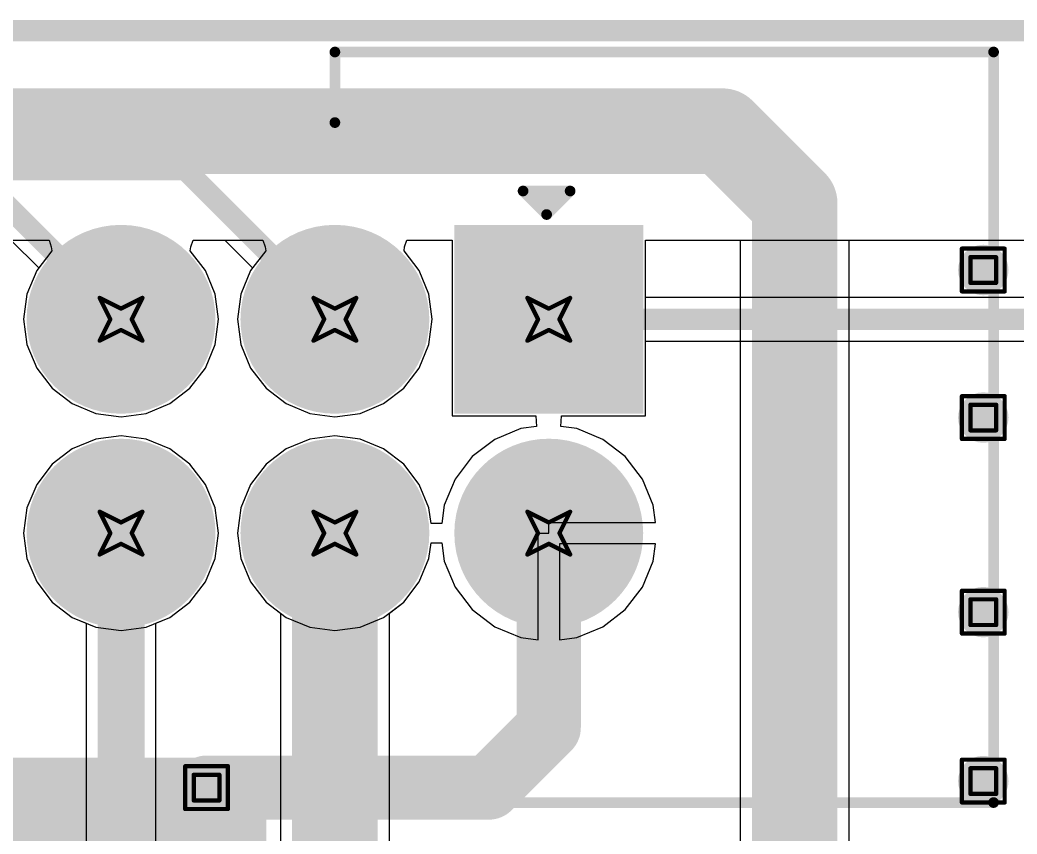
# Model space of a CAD drawing. Header units: inches. Extents: x -0.3 to 9.9, y -0.4 to 5.
# Drawn here: x 3.6886 to 4.1548, y 2.3922 to 2.7729 of the extents above; entities that cross this region are included whole.
import ezdxf

# ---------------------------------------------------------------- set-up
doc = ezdxf.new("R2010")
doc.units = ezdxf.units.IN
doc.header["$MEASUREMENT"] = 0
for name, color, linetype in [('Board Outline', 216, 'Continuous'), ('Bottom Layer', 5, 'Continuous'), ('Bottom Solder', 6, 'Continuous'), ('Drill Drawing', 1, 'Continuous'), ('Multi-Layer', 9, 'Continuous'), ('Pad Holes', 156, 'Continuous'), ('Top Layer', 1, 'Continuous'), ('Top Overlay', 2, 'Continuous'), ('Top Solder', 216, 'Continuous'), ('Via Holes', 16, 'Continuous')]:
    doc.layers.add(name, color=color, linetype=linetype)

# ---------------------------------------------------------------- blocks, each defined once
blk = doc.blocks.new('BH254V_10P_123')
at = {"layer": 'Bottom Layer'}
h = blk.add_hatch(color=5, dxfattribs=at)
edge = h.paths.add_edge_path()
edge.add_arc((-0.2, 0.05), 0.04016, 0, 360)
h = blk.add_hatch(color=5, dxfattribs=at)
edge = h.paths.add_edge_path()
edge.add_arc((-0.1, 0.05), 0.04016, 0, 360)
h = blk.add_hatch(color=5, dxfattribs=at)
edge = h.paths.add_edge_path()
edge.add_arc((0, 0.05), 0.04016, 0, 360)
blk.add_hatch(color=5, dxfattribs=at).paths.add_polyline_path([(-0.24016, -0.00984), (-0.15984, -0.00984), (-0.15984, -0.09016), (-0.24016, -0.09016)])
h = blk.add_hatch(color=5, dxfattribs=at)
edge = h.paths.add_edge_path()
edge.add_arc((-0.1, -0.05), 0.04016, 0, 360)
h = blk.add_hatch(color=5, dxfattribs=at)
edge = h.paths.add_edge_path()
edge.add_arc((0, -0.05), 0.04016, 0, 360)
at = {"layer": 'Bottom Solder'}
h = blk.add_hatch(color=6, dxfattribs=at)
edge = h.paths.add_edge_path()
edge.add_arc((-0.2, 0.05), 0.04416, 0, 360)
h = blk.add_hatch(color=6, dxfattribs=at)
edge = h.paths.add_edge_path()
edge.add_arc((-0.1, 0.05), 0.04416, 0, 360)
h = blk.add_hatch(color=6, dxfattribs=at)
edge = h.paths.add_edge_path()
edge.add_arc((0, 0.05), 0.04416, 0, 360)
blk.add_hatch(color=6, dxfattribs=at).paths.add_polyline_path([(-0.24416, -0.00584), (-0.15584, -0.00584), (-0.15584, -0.09416), (-0.24416, -0.09416)])
h = blk.add_hatch(color=6, dxfattribs=at)
edge = h.paths.add_edge_path()
edge.add_arc((-0.1, -0.05), 0.04416, 0, 360)
h = blk.add_hatch(color=6, dxfattribs=at)
edge = h.paths.add_edge_path()
edge.add_arc((0, -0.05), 0.04416, 0, 360)
at = {"layer": 'Multi-Layer'}
h = blk.add_hatch(color=9, dxfattribs=at)
edge = h.paths.add_edge_path()
edge.add_arc((-0.2, 0.05), 0.04016, 0, 360)
h = blk.add_hatch(color=9, dxfattribs=at)
edge = h.paths.add_edge_path()
edge.add_arc((-0.1, 0.05), 0.04016, 0, 360)
h = blk.add_hatch(color=9, dxfattribs=at)
edge = h.paths.add_edge_path()
edge.add_arc((0, 0.05), 0.04016, 0, 360)
blk.add_hatch(color=9, dxfattribs=at).paths.add_polyline_path([(-0.24016, -0.00984), (-0.15984, -0.00984), (-0.15984, -0.09016), (-0.24016, -0.09016)])
h = blk.add_hatch(color=9, dxfattribs=at)
edge = h.paths.add_edge_path()
edge.add_arc((-0.1, -0.05), 0.04016, 0, 360)
h = blk.add_hatch(color=9, dxfattribs=at)
edge = h.paths.add_edge_path()
edge.add_arc((0, -0.05), 0.04016, 0, 360)
at = {"layer": 'Pad Holes'}
h = blk.add_hatch(color=7, dxfattribs=at)
edge = h.paths.add_edge_path()
edge.add_arc((-0.2, 0.05), 0.02008, 0, 360)
h = blk.add_hatch(color=7, dxfattribs=at)
edge = h.paths.add_edge_path()
edge.add_arc((-0.1, 0.05), 0.02008, 0, 360)
h = blk.add_hatch(color=7, dxfattribs=at)
edge = h.paths.add_edge_path()
edge.add_arc((0, 0.05), 0.02008, 0, 360)
h = blk.add_hatch(color=7, dxfattribs=at)
edge = h.paths.add_edge_path()
edge.add_arc((-0.2, -0.05), 0.02008, 0, 360)
h = blk.add_hatch(color=7, dxfattribs=at)
edge = h.paths.add_edge_path()
edge.add_arc((-0.1, -0.05), 0.02008, 0, 360)
h = blk.add_hatch(color=7, dxfattribs=at)
edge = h.paths.add_edge_path()
edge.add_arc((0, -0.05), 0.02008, 0, 360)
at = {"layer": 'Top Layer'}
h = blk.add_hatch(color=1, dxfattribs=at)
edge = h.paths.add_edge_path()
edge.add_arc((-0.2, 0.05), 0.04016, 0, 360)
h = blk.add_hatch(color=1, dxfattribs=at)
edge = h.paths.add_edge_path()
edge.add_arc((-0.1, 0.05), 0.04016, 0, 360)
h = blk.add_hatch(color=1, dxfattribs=at)
edge = h.paths.add_edge_path()
edge.add_arc((0, 0.05), 0.04016, 0, 360)
blk.add_hatch(color=1, dxfattribs=at).paths.add_polyline_path([(-0.24016, -0.00984), (-0.15984, -0.00984), (-0.15984, -0.09016), (-0.24016, -0.09016)])
h = blk.add_hatch(color=1, dxfattribs=at)
edge = h.paths.add_edge_path()
edge.add_arc((-0.1, -0.05), 0.04016, 0, 360)
h = blk.add_hatch(color=1, dxfattribs=at)
edge = h.paths.add_edge_path()
edge.add_arc((0, -0.05), 0.04016, 0, 360)
at = {"layer": 'Top Overlay'}
blk.add_hatch(color=2, dxfattribs=at).paths.add_polyline_path([(-0.1935, -0.102), (-0.205, -0.102), (-0.205, -0.1095), (-0.1935, -0.1095)])
at = {"layer": 'Top Solder'}
h = blk.add_hatch(color=216, dxfattribs=at)
edge = h.paths.add_edge_path()
edge.add_arc((-0.2, 0.05), 0.04416, 0, 360)
h = blk.add_hatch(color=216, dxfattribs=at)
edge = h.paths.add_edge_path()
edge.add_arc((-0.1, 0.05), 0.04416, 0, 360)
h = blk.add_hatch(color=216, dxfattribs=at)
edge = h.paths.add_edge_path()
edge.add_arc((0, 0.05), 0.04416, 0, 360)
blk.add_hatch(color=216, dxfattribs=at).paths.add_polyline_path([(-0.24416, -0.00584), (-0.15584, -0.00584), (-0.15584, -0.09416), (-0.24416, -0.09416)])
h = blk.add_hatch(color=216, dxfattribs=at)
edge = h.paths.add_edge_path()
edge.add_arc((-0.1, -0.05), 0.04416, 0, 360)
h = blk.add_hatch(color=216, dxfattribs=at)
edge = h.paths.add_edge_path()
edge.add_arc((0, -0.05), 0.04416, 0, 360)
at = {"layer": 'Top Overlay'}
for points in [[(-0.408, 0.176, 0.005, 0.005, 0), (-0.408, -0.175, 0.005, 0.005, 0)], [(0.407, 0.176, 0.005, 0.005, 0), (-0.408, 0.176, 0.005, 0.005, 0)], [(-0.199, -0.099, 0.005, 0.005, 0), (-0.21, -0.11, 0.005, 0.005, 0)], [(-0.188, -0.11, 0.005, 0.005, 0), (-0.199, -0.099, 0.005, 0.005, 0)], [(-0.188, -0.11, 0.005, 0.005, 0), (-0.21, -0.11, 0.005, 0.005, 0)], [(-0.1, -0.142, 0.005, 0.005, 0), (-0.1, -0.175, 0.005, 0.005, 0)], [(0.099, -0.142, 0.005, 0.005, 0), (-0.1, -0.142, 0.005, 0.005, 0)], [(-0.1, -0.175, 0.005, 0.005, 0), (-0.408, -0.175, 0.005, 0.005, 0)]]:
    blk.add_lwpolyline(points, format="xyseb", dxfattribs=at)
for points in [[(-0.40925, 0.176, 0.0025, 0.0025, 1), (-0.40675, 0.176, 0.0025, 0.0025, 1)], [(-0.40925, 0.176, 0.0025, 0.0025, 1), (-0.40675, 0.176, 0.0025, 0.0025, 1)], [(-0.20025, -0.099, 0.0025, 0.0025, 1), (-0.19775, -0.099, 0.0025, 0.0025, 1)], [(-0.20025, -0.099, 0.0025, 0.0025, 1), (-0.19775, -0.099, 0.0025, 0.0025, 1)], [(-0.21125, -0.11, 0.0025, 0.0025, 1), (-0.20875, -0.11, 0.0025, 0.0025, 1)], [(-0.21125, -0.11, 0.0025, 0.0025, 1), (-0.20875, -0.11, 0.0025, 0.0025, 1)], [(-0.18925, -0.11, 0.0025, 0.0025, 1), (-0.18675, -0.11, 0.0025, 0.0025, 1)], [(-0.18925, -0.11, 0.0025, 0.0025, 1), (-0.18675, -0.11, 0.0025, 0.0025, 1)], [(-0.10125, -0.142, 0.0025, 0.0025, 1), (-0.09875, -0.142, 0.0025, 0.0025, 1)], [(-0.10125, -0.142, 0.0025, 0.0025, 1), (-0.09875, -0.142, 0.0025, 0.0025, 1)], [(-0.40925, -0.175, 0.0025, 0.0025, 1), (-0.40675, -0.175, 0.0025, 0.0025, 1)], [(-0.40925, -0.175, 0.0025, 0.0025, 1), (-0.40675, -0.175, 0.0025, 0.0025, 1)], [(-0.10125, -0.175, 0.0025, 0.0025, 1), (-0.09875, -0.175, 0.0025, 0.0025, 1)], [(-0.10125, -0.175, 0.0025, 0.0025, 1), (-0.09875, -0.175, 0.0025, 0.0025, 1)]]:
    blk.add_lwpolyline(points, format="xyseb", close=True, dxfattribs=at)

msp = doc.modelspace()

# ---------------------------------------------------------------- hatches: boundary and pattern name
at = {"layer": 'Bottom Layer'}
h = msp.add_hatch(color=5, dxfattribs=at)
edge = h.paths.add_edge_path()
edge.add_arc((4.139, 2.656), 0.01181, 0, 360)
h = msp.add_hatch(color=5, dxfattribs=at)
edge = h.paths.add_edge_path()
edge.add_arc((4.139, 2.587), 0.01181, 0, 360)
h = msp.add_hatch(color=5, dxfattribs=at)
edge = h.paths.add_edge_path()
edge.add_arc((4.139, 2.496), 0.01181, 0, 360)
h = msp.add_hatch(color=5, dxfattribs=at)
edge = h.paths.add_edge_path()
edge.add_arc((3.77582, 2.41395), 0.01181, 0, 360)
h = msp.add_hatch(color=5, dxfattribs=at)
edge = h.paths.add_edge_path()
edge.add_arc((4.139, 2.417), 0.01181, 0, 360)
at = {"layer": 'Bottom Solder'}
h = msp.add_hatch(color=6, dxfattribs=at)
edge = h.paths.add_edge_path()
edge.add_arc((4.139, 2.656), 0.00591, 0, 360)
h = msp.add_hatch(color=6, dxfattribs=at)
edge = h.paths.add_edge_path()
edge.add_arc((4.139, 2.587), 0.00591, 0, 360)
h = msp.add_hatch(color=6, dxfattribs=at)
edge = h.paths.add_edge_path()
edge.add_arc((4.139, 2.496), 0.00591, 0, 360)
h = msp.add_hatch(color=6, dxfattribs=at)
edge = h.paths.add_edge_path()
edge.add_arc((3.77582, 2.41395), 0.00591, 0, 360)
h = msp.add_hatch(color=6, dxfattribs=at)
edge = h.paths.add_edge_path()
edge.add_arc((4.139, 2.417), 0.00591, 0, 360)
at = {"layer": 'Top Layer'}
h = msp.add_hatch(color=1, dxfattribs=at)
edge = h.paths.add_edge_path()
edge.add_arc((4.139, 2.656), 0.01181, 0, 360)
h = msp.add_hatch(color=1, dxfattribs=at)
edge = h.paths.add_edge_path()
edge.add_arc((4.139, 2.587), 0.01181, 0, 360)
h = msp.add_hatch(color=1, dxfattribs=at)
edge = h.paths.add_edge_path()
edge.add_arc((4.139, 2.496), 0.01181, 0, 360)
msp.add_hatch(color=1, dxfattribs=at).paths.add_polyline_path([(3.47282, 2.05452), (3.80382, 2.05452), (3.80382, 2.42795), (3.47282, 2.42795)])
h = msp.add_hatch(color=1, dxfattribs=at)
edge = h.paths.add_edge_path()
edge.add_arc((3.77582, 2.41395), 0.01181, 0, 360)
h = msp.add_hatch(color=1, dxfattribs=at)
edge = h.paths.add_edge_path()
edge.add_arc((4.139, 2.417), 0.01181, 0, 360)
at = {"layer": 'Top Solder'}
h = msp.add_hatch(color=216, dxfattribs=at)
edge = h.paths.add_edge_path()
edge.add_arc((4.139, 2.656), 0.00591, 0, 360)
h = msp.add_hatch(color=216, dxfattribs=at)
edge = h.paths.add_edge_path()
edge.add_arc((4.139, 2.587), 0.00591, 0, 360)
h = msp.add_hatch(color=216, dxfattribs=at)
edge = h.paths.add_edge_path()
edge.add_arc((4.139, 2.496), 0.00591, 0, 360)
h = msp.add_hatch(color=216, dxfattribs=at)
edge = h.paths.add_edge_path()
edge.add_arc((3.77582, 2.41395), 0.00591, 0, 360)
h = msp.add_hatch(color=216, dxfattribs=at)
edge = h.paths.add_edge_path()
edge.add_arc((4.139, 2.417), 0.00591, 0, 360)
at = {"layer": 'Via Holes'}
h = msp.add_hatch(color=7, dxfattribs=at)
edge = h.paths.add_edge_path()
edge.add_arc((4.139, 2.656), 0.00591, 0, 360)
h = msp.add_hatch(color=7, dxfattribs=at)
edge = h.paths.add_edge_path()
edge.add_arc((4.139, 2.587), 0.00591, 0, 360)
h = msp.add_hatch(color=7, dxfattribs=at)
edge = h.paths.add_edge_path()
edge.add_arc((4.139, 2.496), 0.00591, 0, 360)
h = msp.add_hatch(color=7, dxfattribs=at)
edge = h.paths.add_edge_path()
edge.add_arc((3.77582, 2.41395), 0.00591, 0, 360)
h = msp.add_hatch(color=7, dxfattribs=at)
edge = h.paths.add_edge_path()
edge.add_arc((4.139, 2.417), 0.00591, 0, 360)

# ---------------------------------------------------------------- linework, layer by layer
at = {"layer": 'Board Outline'}
msp.add_lwpolyline([(-0.11718, 2.76795, 0.01, 0.01, 0), (4.62523, 2.76795, 0.01, 0.01, 0)], format="xyseb", dxfattribs=at)
at = {"layer": 'Bottom Layer'}
for p, q in [((3.68435, 2.67), (3.69736, 2.657)), ((3.76841, 2.66682), (3.76949, 2.67)), ((3.76949, 2.67), (3.78435, 2.67)), ((3.78435, 2.67), (3.79736, 2.657)), ((3.86841, 2.66682), (3.86949, 2.67)), ((3.86949, 2.67), (3.89067, 2.67)), ((3.89067, 2.67), (3.89067, 2.58779)), ((3.98098, 2.64314), (3.98098, 2.67)), ((3.98098, 2.67), (4.40193, 2.67)), ((3.76815, 2.665), (3.76841, 2.66682)), ((3.77527, 2.65572), (3.76815, 2.665)), ((3.86815, 2.665), (3.86841, 2.66682)), ((3.87527, 2.65572), (3.86815, 2.665)), ((3.69638, 2.65572), (3.69183, 2.64474)), ((3.69736, 2.657), (3.69638, 2.65572)), ((3.77982, 2.64474), (3.77527, 2.65572)), ((3.79638, 2.65572), (3.79183, 2.64474)), ((3.79736, 2.657), (3.79638, 2.65572)), ((3.87982, 2.64474), (3.87527, 2.65572)), ((3.69183, 2.64474), (3.69028, 2.63295)), ((3.78137, 2.63295), (3.77982, 2.64474)), ((3.79183, 2.64474), (3.79028, 2.63295)), ((3.88137, 2.63295), (3.87982, 2.64474)), ((4.28382, 2.64314), (3.98098, 2.64314)), ((3.69028, 2.63295), (3.69183, 2.62116)), ((3.77982, 2.62116), (3.78137, 2.63295)), ((3.79028, 2.63295), (3.79183, 2.62116)), ((3.87982, 2.62116), (3.88137, 2.63295)), ((3.69183, 2.62116), (3.69638, 2.61017)), ((3.77527, 2.61017), (3.77982, 2.62116)), ((3.79183, 2.62116), (3.79638, 2.61017)), ((3.87527, 2.61017), (3.87982, 2.62116)), ((3.98098, 2.58779), (3.98098, 2.62275)), ((3.98098, 2.62275), (4.2796, 2.62275)), ((3.69638, 2.61017), (3.70362, 2.60074)), ((3.76803, 2.60074), (3.77527, 2.61017)), ((3.79638, 2.61017), (3.80362, 2.60074)), ((3.86803, 2.60074), (3.87527, 2.61017)), ((3.70362, 2.60074), (3.71305, 2.5935)), ((3.7586, 2.5935), (3.76803, 2.60074)), ((3.80362, 2.60074), (3.81305, 2.5935)), ((3.8586, 2.5935), (3.86803, 2.60074)), ((3.71305, 2.5935), (3.72403, 2.58895)), ((3.74761, 2.58895), (3.7586, 2.5935)), ((3.81305, 2.5935), (3.82403, 2.58895)), ((3.84761, 2.58895), (3.8586, 2.5935)), ((3.72403, 2.58895), (3.73582, 2.5874)), ((3.73582, 2.5874), (3.74761, 2.58895)), ((3.82403, 2.58895), (3.83582, 2.5874)), ((3.83582, 2.5874), (3.84761, 2.58895)), ((3.89067, 2.58779), (3.92981, 2.58779)), ((3.92981, 2.58779), (3.93014, 2.58279)), ((3.9415, 2.58279), (3.94183, 2.58779)), ((3.94183, 2.58779), (3.98098, 2.58779)), ((3.73582, 2.5785), (3.72403, 2.57694)), ((3.74761, 2.57694), (3.73582, 2.5785)), ((3.83582, 2.5785), (3.82403, 2.57694)), ((3.84761, 2.57694), (3.83582, 2.5785)), ((3.92273, 2.58182), (3.91053, 2.57676)), ((3.93014, 2.58279), (3.92273, 2.58182)), ((3.94892, 2.58182), (3.9415, 2.58279)), ((3.96112, 2.57676), (3.94892, 2.58182)), ((3.72403, 2.57694), (3.71305, 2.57239)), ((3.7586, 2.57239), (3.74761, 2.57694)), ((3.82403, 2.57694), (3.81305, 2.57239)), ((3.8586, 2.57239), (3.84761, 2.57694)), ((3.91053, 2.57676), (3.90005, 2.56872)), ((3.9716, 2.56872), (3.96112, 2.57676)), ((3.71305, 2.57239), (3.70362, 2.56516)), ((3.76803, 2.56516), (3.7586, 2.57239)), ((3.81305, 2.57239), (3.80362, 2.56516)), ((3.86803, 2.56516), (3.8586, 2.57239)), ((3.70362, 2.56516), (3.69638, 2.55572)), ((3.77527, 2.55572), (3.76803, 2.56516)), ((3.80362, 2.56516), (3.79638, 2.55572)), ((3.87527, 2.55572), (3.86803, 2.56516)), ((3.90005, 2.56872), (3.89201, 2.55824)), ((3.97964, 2.55824), (3.9716, 2.56872)), ((3.69638, 2.55572), (3.69183, 2.54474)), ((3.77982, 2.54474), (3.77527, 2.55572)), ((3.79638, 2.55572), (3.79183, 2.54474)), ((3.87982, 2.54474), (3.87527, 2.55572)), ((3.89201, 2.55824), (3.88696, 2.54604)), ((3.98469, 2.54604), (3.97964, 2.55824)), ((3.88696, 2.54604), (3.88582, 2.53743)), ((3.98575, 2.53795), (3.98469, 2.54604)), ((3.69183, 2.54474), (3.69028, 2.53295)), ((3.78137, 2.53295), (3.77982, 2.54474)), ((3.79183, 2.54474), (3.79028, 2.53295)), ((3.88078, 2.53743), (3.87982, 2.54474)), ((3.88582, 2.53743), (3.88078, 2.53743)), ((3.93582, 2.53295), (3.93582, 2.53795)), ((3.93582, 2.53795), (3.98575, 2.53795)), ((3.69028, 2.53295), (3.69183, 2.52116)), ((3.77982, 2.52116), (3.78137, 2.53295)), ((3.79028, 2.53295), (3.79183, 2.52116)), ((3.93082, 2.48302), (3.93082, 2.53295)), ((3.93082, 2.53295), (3.93582, 2.53295)), ((3.87982, 2.52116), (3.88078, 2.52846)), ((3.88078, 2.52846), (3.88582, 2.52846)), ((3.88582, 2.52846), (3.88696, 2.51985)), ((3.98575, 2.52795), (3.94082, 2.52795)), ((3.94082, 2.52795), (3.94082, 2.48302)), ((3.98469, 2.51985), (3.98575, 2.52795)), ((3.69183, 2.52116), (3.69638, 2.51017)), ((3.77527, 2.51017), (3.77982, 2.52116)), ((3.79183, 2.52116), (3.79638, 2.51017)), ((3.87527, 2.51017), (3.87982, 2.52116)), ((3.88696, 2.51985), (3.89201, 2.50765)), ((3.97964, 2.50765), (3.98469, 2.51985)), ((3.69638, 2.51017), (3.70362, 2.50074)), ((3.76803, 2.50074), (3.77527, 2.51017)), ((3.79638, 2.51017), (3.80362, 2.50074)), ((3.86803, 2.50074), (3.87527, 2.51017)), ((3.89201, 2.50765), (3.90005, 2.49718)), ((3.9716, 2.49718), (3.97964, 2.50765)), ((3.70362, 2.50074), (3.71305, 2.4935)), ((3.7586, 2.4935), (3.76803, 2.50074)), ((3.80362, 2.50074), (3.81305, 2.4935)), ((3.8586, 2.4935), (3.86803, 2.50074)), ((3.90005, 2.49718), (3.91053, 2.48914)), ((3.96112, 2.48914), (3.9716, 2.49718)), ((3.71305, 2.4935), (3.71951, 2.49083)), ((3.71951, 2.49083), (3.71951, 2.33216)), ((3.75214, 2.49083), (3.7586, 2.4935)), ((3.75214, 2.33892), (3.75214, 2.49083)), ((3.81305, 2.4935), (3.82403, 2.48895)), ((3.84761, 2.48895), (3.8586, 2.4935)), ((3.82403, 2.48895), (3.83582, 2.4874)), ((3.83582, 2.4874), (3.84761, 2.48895)), ((3.91053, 2.48914), (3.92273, 2.48408)), ((3.94892, 2.48408), (3.96112, 2.48914)), ((3.92273, 2.48408), (3.93082, 2.48302)), ((3.94082, 2.48302), (3.94892, 2.48408))]:
    msp.add_line(p, q, dxfattribs=at)
for points in [[(3.47161, 2.70295, 0.01, 0.01, 0), (3.76582, 2.70295, 0.01, 0.01, 0)], [(3.76582, 2.70295, 0.01, 0.01, 0), (3.83582, 2.63295, 0.01, 0.01, 0)], [(3.68082, 2.68795, 0.01, 0.01, 0), (3.73582, 2.63295, 0.01, 0.01, 0)], [(3.93582, 2.63295, 0.01, 0.01, 0), (4.28382, 2.63295, 0.01, 0.01, 0)], [(3.93582, 2.44195, 0.03, 0.03, 0), (3.93582, 2.53295, 0.03, 0.03, 0)], [(3.73582, 2.33216, 0.022, 0.022, 0), (3.73582, 2.53295, 0.022, 0.022, 0)], [(3.90782, 2.41395, 0.03, 0.03, 0), (3.93582, 2.44195, 0.03, 0.03, 0)], [(3.77582, 2.41395, 0.03, 0.03, 0), (3.90782, 2.41395, 0.03, 0.03, 0)]]:
    msp.add_lwpolyline(points, format="xyseb", dxfattribs=at)
for points in [[(3.76332, 2.70295, 0.005, 0.005, 1), (3.76832, 2.70295, 0.005, 0.005, 1)], [(3.76332, 2.70295, 0.005, 0.005, 1), (3.76832, 2.70295, 0.005, 0.005, 1)], [(3.73332, 2.63295, 0.005, 0.005, 1), (3.73832, 2.63295, 0.005, 0.005, 1)], [(3.83332, 2.63295, 0.005, 0.005, 1), (3.83832, 2.63295, 0.005, 0.005, 1)], [(3.93332, 2.63295, 0.005, 0.005, 1), (3.93832, 2.63295, 0.005, 0.005, 1)], [(3.92832, 2.53295, 0.015, 0.015, 1), (3.94332, 2.53295, 0.015, 0.015, 1)], [(3.73032, 2.53295, 0.011, 0.011, 1), (3.74132, 2.53295, 0.011, 0.011, 1)], [(3.92832, 2.44195, 0.015, 0.015, 1), (3.94332, 2.44195, 0.015, 0.015, 1)], [(3.92832, 2.44195, 0.015, 0.015, 1), (3.94332, 2.44195, 0.015, 0.015, 1)], [(3.76832, 2.41395, 0.015, 0.015, 1), (3.78332, 2.41395, 0.015, 0.015, 1)], [(3.90032, 2.41395, 0.015, 0.015, 1), (3.91532, 2.41395, 0.015, 0.015, 1)], [(3.90032, 2.41395, 0.015, 0.015, 1), (3.91532, 2.41395, 0.015, 0.015, 1)]]:
    msp.add_lwpolyline(points, format="xyseb", close=True, dxfattribs=at)
at = {"layer": 'Drill Drawing'}
for points in [[(4.129, 2.666, 0.002, 0.002, 0), (4.149, 2.666, 0.002, 0.002, 0)], [(4.129, 2.646, 0.002, 0.002, 0), (4.129, 2.666, 0.002, 0.002, 0)], [(4.149, 2.646, 0.002, 0.002, 0), (4.149, 2.666, 0.002, 0.002, 0)], [(4.133, 2.662, 0.002, 0.002, 0), (4.145, 2.662, 0.002, 0.002, 0)], [(4.133, 2.65, 0.002, 0.002, 0), (4.133, 2.662, 0.002, 0.002, 0)], [(4.145, 2.65, 0.002, 0.002, 0), (4.145, 2.662, 0.002, 0.002, 0)], [(4.133, 2.65, 0.002, 0.002, 0), (4.145, 2.65, 0.002, 0.002, 0)], [(3.72582, 2.64295, 0.002, 0.002, 0), (3.73582, 2.63795, 0.002, 0.002, 0)], [(3.72582, 2.64295, 0.002, 0.002, 0), (3.73082, 2.63295, 0.002, 0.002, 0)], [(3.73582, 2.63795, 0.002, 0.002, 0), (3.74582, 2.64295, 0.002, 0.002, 0)], [(3.74082, 2.63295, 0.002, 0.002, 0), (3.74582, 2.64295, 0.002, 0.002, 0)], [(3.82582, 2.64295, 0.002, 0.002, 0), (3.83582, 2.63795, 0.002, 0.002, 0)], [(3.82582, 2.64295, 0.002, 0.002, 0), (3.83082, 2.63295, 0.002, 0.002, 0)], [(3.83582, 2.63795, 0.002, 0.002, 0), (3.84582, 2.64295, 0.002, 0.002, 0)], [(3.84082, 2.63295, 0.002, 0.002, 0), (3.84582, 2.64295, 0.002, 0.002, 0)], [(3.92582, 2.64295, 0.002, 0.002, 0), (3.93582, 2.63795, 0.002, 0.002, 0)], [(3.92582, 2.64295, 0.002, 0.002, 0), (3.93082, 2.63295, 0.002, 0.002, 0)], [(3.93582, 2.63795, 0.002, 0.002, 0), (3.94582, 2.64295, 0.002, 0.002, 0)], [(3.94082, 2.63295, 0.002, 0.002, 0), (3.94582, 2.64295, 0.002, 0.002, 0)], [(4.129, 2.646, 0.002, 0.002, 0), (4.149, 2.646, 0.002, 0.002, 0)], [(3.72582, 2.62295, 0.002, 0.002, 0), (3.73082, 2.63295, 0.002, 0.002, 0)], [(3.74082, 2.63295, 0.002, 0.002, 0), (3.74582, 2.62295, 0.002, 0.002, 0)], [(3.82582, 2.62295, 0.002, 0.002, 0), (3.83082, 2.63295, 0.002, 0.002, 0)], [(3.84082, 2.63295, 0.002, 0.002, 0), (3.84582, 2.62295, 0.002, 0.002, 0)], [(3.92582, 2.62295, 0.002, 0.002, 0), (3.93082, 2.63295, 0.002, 0.002, 0)], [(3.94082, 2.63295, 0.002, 0.002, 0), (3.94582, 2.62295, 0.002, 0.002, 0)], [(3.72582, 2.62295, 0.002, 0.002, 0), (3.73582, 2.62795, 0.002, 0.002, 0)], [(3.73582, 2.62795, 0.002, 0.002, 0), (3.74582, 2.62295, 0.002, 0.002, 0)], [(3.82582, 2.62295, 0.002, 0.002, 0), (3.83582, 2.62795, 0.002, 0.002, 0)], [(3.83582, 2.62795, 0.002, 0.002, 0), (3.84582, 2.62295, 0.002, 0.002, 0)], [(3.92582, 2.62295, 0.002, 0.002, 0), (3.93582, 2.62795, 0.002, 0.002, 0)], [(3.93582, 2.62795, 0.002, 0.002, 0), (3.94582, 2.62295, 0.002, 0.002, 0)], [(4.129, 2.597, 0.002, 0.002, 0), (4.149, 2.597, 0.002, 0.002, 0)], [(4.129, 2.577, 0.002, 0.002, 0), (4.129, 2.597, 0.002, 0.002, 0)], [(4.149, 2.577, 0.002, 0.002, 0), (4.149, 2.597, 0.002, 0.002, 0)], [(4.133, 2.593, 0.002, 0.002, 0), (4.145, 2.593, 0.002, 0.002, 0)], [(4.133, 2.581, 0.002, 0.002, 0), (4.133, 2.593, 0.002, 0.002, 0)], [(4.145, 2.581, 0.002, 0.002, 0), (4.145, 2.593, 0.002, 0.002, 0)], [(4.133, 2.581, 0.002, 0.002, 0), (4.145, 2.581, 0.002, 0.002, 0)], [(4.129, 2.577, 0.002, 0.002, 0), (4.149, 2.577, 0.002, 0.002, 0)], [(3.72582, 2.54295, 0.002, 0.002, 0), (3.73582, 2.53795, 0.002, 0.002, 0)], [(3.72582, 2.54295, 0.002, 0.002, 0), (3.73082, 2.53295, 0.002, 0.002, 0)], [(3.73582, 2.53795, 0.002, 0.002, 0), (3.74582, 2.54295, 0.002, 0.002, 0)], [(3.74082, 2.53295, 0.002, 0.002, 0), (3.74582, 2.54295, 0.002, 0.002, 0)], [(3.82582, 2.54295, 0.002, 0.002, 0), (3.83582, 2.53795, 0.002, 0.002, 0)], [(3.82582, 2.54295, 0.002, 0.002, 0), (3.83082, 2.53295, 0.002, 0.002, 0)], [(3.83582, 2.53795, 0.002, 0.002, 0), (3.84582, 2.54295, 0.002, 0.002, 0)], [(3.84082, 2.53295, 0.002, 0.002, 0), (3.84582, 2.54295, 0.002, 0.002, 0)], [(3.92582, 2.54295, 0.002, 0.002, 0), (3.93582, 2.53795, 0.002, 0.002, 0)], [(3.92582, 2.54295, 0.002, 0.002, 0), (3.93082, 2.53295, 0.002, 0.002, 0)], [(3.93582, 2.53795, 0.002, 0.002, 0), (3.94582, 2.54295, 0.002, 0.002, 0)], [(3.94082, 2.53295, 0.002, 0.002, 0), (3.94582, 2.54295, 0.002, 0.002, 0)], [(3.72582, 2.52295, 0.002, 0.002, 0), (3.73082, 2.53295, 0.002, 0.002, 0)], [(3.74082, 2.53295, 0.002, 0.002, 0), (3.74582, 2.52295, 0.002, 0.002, 0)], [(3.82582, 2.52295, 0.002, 0.002, 0), (3.83082, 2.53295, 0.002, 0.002, 0)], [(3.84082, 2.53295, 0.002, 0.002, 0), (3.84582, 2.52295, 0.002, 0.002, 0)], [(3.92582, 2.52295, 0.002, 0.002, 0), (3.93082, 2.53295, 0.002, 0.002, 0)], [(3.94082, 2.53295, 0.002, 0.002, 0), (3.94582, 2.52295, 0.002, 0.002, 0)], [(3.72582, 2.52295, 0.002, 0.002, 0), (3.73582, 2.52795, 0.002, 0.002, 0)], [(3.73582, 2.52795, 0.002, 0.002, 0), (3.74582, 2.52295, 0.002, 0.002, 0)], [(3.82582, 2.52295, 0.002, 0.002, 0), (3.83582, 2.52795, 0.002, 0.002, 0)], [(3.83582, 2.52795, 0.002, 0.002, 0), (3.84582, 2.52295, 0.002, 0.002, 0)], [(3.92582, 2.52295, 0.002, 0.002, 0), (3.93582, 2.52795, 0.002, 0.002, 0)], [(3.93582, 2.52795, 0.002, 0.002, 0), (3.94582, 2.52295, 0.002, 0.002, 0)], [(4.129, 2.506, 0.002, 0.002, 0), (4.149, 2.506, 0.002, 0.002, 0)], [(4.129, 2.486, 0.002, 0.002, 0), (4.129, 2.506, 0.002, 0.002, 0)], [(4.149, 2.486, 0.002, 0.002, 0), (4.149, 2.506, 0.002, 0.002, 0)], [(4.133, 2.502, 0.002, 0.002, 0), (4.145, 2.502, 0.002, 0.002, 0)], [(4.133, 2.49, 0.002, 0.002, 0), (4.133, 2.502, 0.002, 0.002, 0)], [(4.145, 2.49, 0.002, 0.002, 0), (4.145, 2.502, 0.002, 0.002, 0)], [(4.133, 2.49, 0.002, 0.002, 0), (4.145, 2.49, 0.002, 0.002, 0)], [(4.129, 2.486, 0.002, 0.002, 0), (4.149, 2.486, 0.002, 0.002, 0)], [(3.76582, 2.42395, 0.002, 0.002, 0), (3.78582, 2.42395, 0.002, 0.002, 0)], [(3.76582, 2.40395, 0.002, 0.002, 0), (3.76582, 2.42395, 0.002, 0.002, 0)], [(3.78582, 2.40395, 0.002, 0.002, 0), (3.78582, 2.42395, 0.002, 0.002, 0)], [(4.129, 2.427, 0.002, 0.002, 0), (4.149, 2.427, 0.002, 0.002, 0)], [(4.129, 2.407, 0.002, 0.002, 0), (4.129, 2.427, 0.002, 0.002, 0)], [(4.149, 2.407, 0.002, 0.002, 0), (4.149, 2.427, 0.002, 0.002, 0)], [(3.76982, 2.41995, 0.002, 0.002, 0), (3.78182, 2.41995, 0.002, 0.002, 0)], [(3.76982, 2.40795, 0.002, 0.002, 0), (3.76982, 2.41995, 0.002, 0.002, 0)], [(3.78182, 2.40795, 0.002, 0.002, 0), (3.78182, 2.41995, 0.002, 0.002, 0)], [(4.133, 2.423, 0.002, 0.002, 0), (4.145, 2.423, 0.002, 0.002, 0)], [(4.133, 2.411, 0.002, 0.002, 0), (4.133, 2.423, 0.002, 0.002, 0)], [(4.145, 2.411, 0.002, 0.002, 0), (4.145, 2.423, 0.002, 0.002, 0)], [(4.133, 2.411, 0.002, 0.002, 0), (4.145, 2.411, 0.002, 0.002, 0)], [(3.76982, 2.40795, 0.002, 0.002, 0), (3.78182, 2.40795, 0.002, 0.002, 0)], [(4.129, 2.407, 0.002, 0.002, 0), (4.149, 2.407, 0.002, 0.002, 0)], [(3.76582, 2.40395, 0.002, 0.002, 0), (3.78582, 2.40395, 0.002, 0.002, 0)]]:
    msp.add_lwpolyline(points, format="xyseb", dxfattribs=at)
for points in [[(4.1285, 2.666, 0.001, 0.001, 1), (4.1295, 2.666, 0.001, 0.001, 1)], [(4.1285, 2.666, 0.001, 0.001, 1), (4.1295, 2.666, 0.001, 0.001, 1)], [(4.1485, 2.666, 0.001, 0.001, 1), (4.1495, 2.666, 0.001, 0.001, 1)], [(4.1485, 2.666, 0.001, 0.001, 1), (4.1495, 2.666, 0.001, 0.001, 1)], [(4.1325, 2.662, 0.001, 0.001, 1), (4.1335, 2.662, 0.001, 0.001, 1)], [(4.1325, 2.662, 0.001, 0.001, 1), (4.1335, 2.662, 0.001, 0.001, 1)], [(4.1445, 2.662, 0.001, 0.001, 1), (4.1455, 2.662, 0.001, 0.001, 1)], [(4.1445, 2.662, 0.001, 0.001, 1), (4.1455, 2.662, 0.001, 0.001, 1)], [(4.1325, 2.65, 0.001, 0.001, 1), (4.1335, 2.65, 0.001, 0.001, 1)], [(4.1325, 2.65, 0.001, 0.001, 1), (4.1335, 2.65, 0.001, 0.001, 1)], [(4.1445, 2.65, 0.001, 0.001, 1), (4.1455, 2.65, 0.001, 0.001, 1)], [(4.1445, 2.65, 0.001, 0.001, 1), (4.1455, 2.65, 0.001, 0.001, 1)], [(3.72532, 2.64295, 0.001, 0.001, 1), (3.72632, 2.64295, 0.001, 0.001, 1)], [(3.72532, 2.64295, 0.001, 0.001, 1), (3.72632, 2.64295, 0.001, 0.001, 1)], [(3.74532, 2.64295, 0.001, 0.001, 1), (3.74632, 2.64295, 0.001, 0.001, 1)], [(3.74532, 2.64295, 0.001, 0.001, 1), (3.74632, 2.64295, 0.001, 0.001, 1)], [(3.82532, 2.64295, 0.001, 0.001, 1), (3.82632, 2.64295, 0.001, 0.001, 1)], [(3.82532, 2.64295, 0.001, 0.001, 1), (3.82632, 2.64295, 0.001, 0.001, 1)], [(3.84532, 2.64295, 0.001, 0.001, 1), (3.84632, 2.64295, 0.001, 0.001, 1)], [(3.84532, 2.64295, 0.001, 0.001, 1), (3.84632, 2.64295, 0.001, 0.001, 1)], [(3.92532, 2.64295, 0.001, 0.001, 1), (3.92632, 2.64295, 0.001, 0.001, 1)], [(3.92532, 2.64295, 0.001, 0.001, 1), (3.92632, 2.64295, 0.001, 0.001, 1)], [(3.94532, 2.64295, 0.001, 0.001, 1), (3.94632, 2.64295, 0.001, 0.001, 1)], [(3.94532, 2.64295, 0.001, 0.001, 1), (3.94632, 2.64295, 0.001, 0.001, 1)], [(4.1285, 2.646, 0.001, 0.001, 1), (4.1295, 2.646, 0.001, 0.001, 1)], [(4.1285, 2.646, 0.001, 0.001, 1), (4.1295, 2.646, 0.001, 0.001, 1)], [(4.1485, 2.646, 0.001, 0.001, 1), (4.1495, 2.646, 0.001, 0.001, 1)], [(4.1485, 2.646, 0.001, 0.001, 1), (4.1495, 2.646, 0.001, 0.001, 1)], [(3.73532, 2.63795, 0.001, 0.001, 1), (3.73632, 2.63795, 0.001, 0.001, 1)], [(3.73532, 2.63795, 0.001, 0.001, 1), (3.73632, 2.63795, 0.001, 0.001, 1)], [(3.83532, 2.63795, 0.001, 0.001, 1), (3.83632, 2.63795, 0.001, 0.001, 1)], [(3.83532, 2.63795, 0.001, 0.001, 1), (3.83632, 2.63795, 0.001, 0.001, 1)], [(3.93532, 2.63795, 0.001, 0.001, 1), (3.93632, 2.63795, 0.001, 0.001, 1)], [(3.93532, 2.63795, 0.001, 0.001, 1), (3.93632, 2.63795, 0.001, 0.001, 1)], [(3.73032, 2.63295, 0.001, 0.001, 1), (3.73132, 2.63295, 0.001, 0.001, 1)], [(3.73032, 2.63295, 0.001, 0.001, 1), (3.73132, 2.63295, 0.001, 0.001, 1)], [(3.74032, 2.63295, 0.001, 0.001, 1), (3.74132, 2.63295, 0.001, 0.001, 1)], [(3.74032, 2.63295, 0.001, 0.001, 1), (3.74132, 2.63295, 0.001, 0.001, 1)], [(3.83032, 2.63295, 0.001, 0.001, 1), (3.83132, 2.63295, 0.001, 0.001, 1)], [(3.83032, 2.63295, 0.001, 0.001, 1), (3.83132, 2.63295, 0.001, 0.001, 1)], [(3.84032, 2.63295, 0.001, 0.001, 1), (3.84132, 2.63295, 0.001, 0.001, 1)], [(3.84032, 2.63295, 0.001, 0.001, 1), (3.84132, 2.63295, 0.001, 0.001, 1)], [(3.93032, 2.63295, 0.001, 0.001, 1), (3.93132, 2.63295, 0.001, 0.001, 1)], [(3.93032, 2.63295, 0.001, 0.001, 1), (3.93132, 2.63295, 0.001, 0.001, 1)], [(3.94032, 2.63295, 0.001, 0.001, 1), (3.94132, 2.63295, 0.001, 0.001, 1)], [(3.94032, 2.63295, 0.001, 0.001, 1), (3.94132, 2.63295, 0.001, 0.001, 1)], [(3.73532, 2.62795, 0.001, 0.001, 1), (3.73632, 2.62795, 0.001, 0.001, 1)], [(3.73532, 2.62795, 0.001, 0.001, 1), (3.73632, 2.62795, 0.001, 0.001, 1)], [(3.83532, 2.62795, 0.001, 0.001, 1), (3.83632, 2.62795, 0.001, 0.001, 1)], [(3.83532, 2.62795, 0.001, 0.001, 1), (3.83632, 2.62795, 0.001, 0.001, 1)], [(3.93532, 2.62795, 0.001, 0.001, 1), (3.93632, 2.62795, 0.001, 0.001, 1)], [(3.93532, 2.62795, 0.001, 0.001, 1), (3.93632, 2.62795, 0.001, 0.001, 1)], [(3.72532, 2.62295, 0.001, 0.001, 1), (3.72632, 2.62295, 0.001, 0.001, 1)], [(3.72532, 2.62295, 0.001, 0.001, 1), (3.72632, 2.62295, 0.001, 0.001, 1)], [(3.74532, 2.62295, 0.001, 0.001, 1), (3.74632, 2.62295, 0.001, 0.001, 1)], [(3.74532, 2.62295, 0.001, 0.001, 1), (3.74632, 2.62295, 0.001, 0.001, 1)], [(3.82532, 2.62295, 0.001, 0.001, 1), (3.82632, 2.62295, 0.001, 0.001, 1)], [(3.82532, 2.62295, 0.001, 0.001, 1), (3.82632, 2.62295, 0.001, 0.001, 1)], [(3.84532, 2.62295, 0.001, 0.001, 1), (3.84632, 2.62295, 0.001, 0.001, 1)], [(3.84532, 2.62295, 0.001, 0.001, 1), (3.84632, 2.62295, 0.001, 0.001, 1)], [(3.92532, 2.62295, 0.001, 0.001, 1), (3.92632, 2.62295, 0.001, 0.001, 1)], [(3.92532, 2.62295, 0.001, 0.001, 1), (3.92632, 2.62295, 0.001, 0.001, 1)], [(3.94532, 2.62295, 0.001, 0.001, 1), (3.94632, 2.62295, 0.001, 0.001, 1)], [(3.94532, 2.62295, 0.001, 0.001, 1), (3.94632, 2.62295, 0.001, 0.001, 1)], [(4.1285, 2.597, 0.001, 0.001, 1), (4.1295, 2.597, 0.001, 0.001, 1)], [(4.1285, 2.597, 0.001, 0.001, 1), (4.1295, 2.597, 0.001, 0.001, 1)], [(4.1485, 2.597, 0.001, 0.001, 1), (4.1495, 2.597, 0.001, 0.001, 1)], [(4.1485, 2.597, 0.001, 0.001, 1), (4.1495, 2.597, 0.001, 0.001, 1)], [(4.1325, 2.593, 0.001, 0.001, 1), (4.1335, 2.593, 0.001, 0.001, 1)], [(4.1325, 2.593, 0.001, 0.001, 1), (4.1335, 2.593, 0.001, 0.001, 1)], [(4.1445, 2.593, 0.001, 0.001, 1), (4.1455, 2.593, 0.001, 0.001, 1)], [(4.1445, 2.593, 0.001, 0.001, 1), (4.1455, 2.593, 0.001, 0.001, 1)], [(4.1325, 2.581, 0.001, 0.001, 1), (4.1335, 2.581, 0.001, 0.001, 1)], [(4.1325, 2.581, 0.001, 0.001, 1), (4.1335, 2.581, 0.001, 0.001, 1)], [(4.1445, 2.581, 0.001, 0.001, 1), (4.1455, 2.581, 0.001, 0.001, 1)], [(4.1445, 2.581, 0.001, 0.001, 1), (4.1455, 2.581, 0.001, 0.001, 1)], [(4.1285, 2.577, 0.001, 0.001, 1), (4.1295, 2.577, 0.001, 0.001, 1)], [(4.1285, 2.577, 0.001, 0.001, 1), (4.1295, 2.577, 0.001, 0.001, 1)], [(4.1485, 2.577, 0.001, 0.001, 1), (4.1495, 2.577, 0.001, 0.001, 1)], [(4.1485, 2.577, 0.001, 0.001, 1), (4.1495, 2.577, 0.001, 0.001, 1)], [(3.72532, 2.54295, 0.001, 0.001, 1), (3.72632, 2.54295, 0.001, 0.001, 1)], [(3.72532, 2.54295, 0.001, 0.001, 1), (3.72632, 2.54295, 0.001, 0.001, 1)], [(3.74532, 2.54295, 0.001, 0.001, 1), (3.74632, 2.54295, 0.001, 0.001, 1)], [(3.74532, 2.54295, 0.001, 0.001, 1), (3.74632, 2.54295, 0.001, 0.001, 1)], [(3.82532, 2.54295, 0.001, 0.001, 1), (3.82632, 2.54295, 0.001, 0.001, 1)], [(3.82532, 2.54295, 0.001, 0.001, 1), (3.82632, 2.54295, 0.001, 0.001, 1)], [(3.84532, 2.54295, 0.001, 0.001, 1), (3.84632, 2.54295, 0.001, 0.001, 1)], [(3.84532, 2.54295, 0.001, 0.001, 1), (3.84632, 2.54295, 0.001, 0.001, 1)], [(3.92532, 2.54295, 0.001, 0.001, 1), (3.92632, 2.54295, 0.001, 0.001, 1)], [(3.92532, 2.54295, 0.001, 0.001, 1), (3.92632, 2.54295, 0.001, 0.001, 1)], [(3.94532, 2.54295, 0.001, 0.001, 1), (3.94632, 2.54295, 0.001, 0.001, 1)], [(3.94532, 2.54295, 0.001, 0.001, 1), (3.94632, 2.54295, 0.001, 0.001, 1)], [(3.73532, 2.53795, 0.001, 0.001, 1), (3.73632, 2.53795, 0.001, 0.001, 1)], [(3.73532, 2.53795, 0.001, 0.001, 1), (3.73632, 2.53795, 0.001, 0.001, 1)], [(3.83532, 2.53795, 0.001, 0.001, 1), (3.83632, 2.53795, 0.001, 0.001, 1)], [(3.83532, 2.53795, 0.001, 0.001, 1), (3.83632, 2.53795, 0.001, 0.001, 1)], [(3.93532, 2.53795, 0.001, 0.001, 1), (3.93632, 2.53795, 0.001, 0.001, 1)], [(3.93532, 2.53795, 0.001, 0.001, 1), (3.93632, 2.53795, 0.001, 0.001, 1)], [(3.73032, 2.53295, 0.001, 0.001, 1), (3.73132, 2.53295, 0.001, 0.001, 1)], [(3.73032, 2.53295, 0.001, 0.001, 1), (3.73132, 2.53295, 0.001, 0.001, 1)], [(3.74032, 2.53295, 0.001, 0.001, 1), (3.74132, 2.53295, 0.001, 0.001, 1)], [(3.74032, 2.53295, 0.001, 0.001, 1), (3.74132, 2.53295, 0.001, 0.001, 1)], [(3.83032, 2.53295, 0.001, 0.001, 1), (3.83132, 2.53295, 0.001, 0.001, 1)], [(3.83032, 2.53295, 0.001, 0.001, 1), (3.83132, 2.53295, 0.001, 0.001, 1)], [(3.84032, 2.53295, 0.001, 0.001, 1), (3.84132, 2.53295, 0.001, 0.001, 1)], [(3.84032, 2.53295, 0.001, 0.001, 1), (3.84132, 2.53295, 0.001, 0.001, 1)], [(3.93032, 2.53295, 0.001, 0.001, 1), (3.93132, 2.53295, 0.001, 0.001, 1)], [(3.93032, 2.53295, 0.001, 0.001, 1), (3.93132, 2.53295, 0.001, 0.001, 1)], [(3.94032, 2.53295, 0.001, 0.001, 1), (3.94132, 2.53295, 0.001, 0.001, 1)], [(3.94032, 2.53295, 0.001, 0.001, 1), (3.94132, 2.53295, 0.001, 0.001, 1)], [(3.73532, 2.52795, 0.001, 0.001, 1), (3.73632, 2.52795, 0.001, 0.001, 1)], [(3.73532, 2.52795, 0.001, 0.001, 1), (3.73632, 2.52795, 0.001, 0.001, 1)], [(3.83532, 2.52795, 0.001, 0.001, 1), (3.83632, 2.52795, 0.001, 0.001, 1)], [(3.83532, 2.52795, 0.001, 0.001, 1), (3.83632, 2.52795, 0.001, 0.001, 1)], [(3.93532, 2.52795, 0.001, 0.001, 1), (3.93632, 2.52795, 0.001, 0.001, 1)], [(3.93532, 2.52795, 0.001, 0.001, 1), (3.93632, 2.52795, 0.001, 0.001, 1)], [(3.72532, 2.52295, 0.001, 0.001, 1), (3.72632, 2.52295, 0.001, 0.001, 1)], [(3.72532, 2.52295, 0.001, 0.001, 1), (3.72632, 2.52295, 0.001, 0.001, 1)], [(3.74532, 2.52295, 0.001, 0.001, 1), (3.74632, 2.52295, 0.001, 0.001, 1)], [(3.74532, 2.52295, 0.001, 0.001, 1), (3.74632, 2.52295, 0.001, 0.001, 1)], [(3.82532, 2.52295, 0.001, 0.001, 1), (3.82632, 2.52295, 0.001, 0.001, 1)], [(3.82532, 2.52295, 0.001, 0.001, 1), (3.82632, 2.52295, 0.001, 0.001, 1)], [(3.84532, 2.52295, 0.001, 0.001, 1), (3.84632, 2.52295, 0.001, 0.001, 1)], [(3.84532, 2.52295, 0.001, 0.001, 1), (3.84632, 2.52295, 0.001, 0.001, 1)], [(3.92532, 2.52295, 0.001, 0.001, 1), (3.92632, 2.52295, 0.001, 0.001, 1)], [(3.92532, 2.52295, 0.001, 0.001, 1), (3.92632, 2.52295, 0.001, 0.001, 1)], [(3.94532, 2.52295, 0.001, 0.001, 1), (3.94632, 2.52295, 0.001, 0.001, 1)], [(3.94532, 2.52295, 0.001, 0.001, 1), (3.94632, 2.52295, 0.001, 0.001, 1)], [(4.1285, 2.506, 0.001, 0.001, 1), (4.1295, 2.506, 0.001, 0.001, 1)], [(4.1285, 2.506, 0.001, 0.001, 1), (4.1295, 2.506, 0.001, 0.001, 1)], [(4.1485, 2.506, 0.001, 0.001, 1), (4.1495, 2.506, 0.001, 0.001, 1)], [(4.1485, 2.506, 0.001, 0.001, 1), (4.1495, 2.506, 0.001, 0.001, 1)], [(4.1325, 2.502, 0.001, 0.001, 1), (4.1335, 2.502, 0.001, 0.001, 1)], [(4.1325, 2.502, 0.001, 0.001, 1), (4.1335, 2.502, 0.001, 0.001, 1)], [(4.1445, 2.502, 0.001, 0.001, 1), (4.1455, 2.502, 0.001, 0.001, 1)], [(4.1445, 2.502, 0.001, 0.001, 1), (4.1455, 2.502, 0.001, 0.001, 1)], [(4.1325, 2.49, 0.001, 0.001, 1), (4.1335, 2.49, 0.001, 0.001, 1)], [(4.1325, 2.49, 0.001, 0.001, 1), (4.1335, 2.49, 0.001, 0.001, 1)], [(4.1445, 2.49, 0.001, 0.001, 1), (4.1455, 2.49, 0.001, 0.001, 1)], [(4.1445, 2.49, 0.001, 0.001, 1), (4.1455, 2.49, 0.001, 0.001, 1)], [(4.1285, 2.486, 0.001, 0.001, 1), (4.1295, 2.486, 0.001, 0.001, 1)], [(4.1285, 2.486, 0.001, 0.001, 1), (4.1295, 2.486, 0.001, 0.001, 1)], [(4.1485, 2.486, 0.001, 0.001, 1), (4.1495, 2.486, 0.001, 0.001, 1)], [(4.1485, 2.486, 0.001, 0.001, 1), (4.1495, 2.486, 0.001, 0.001, 1)], [(3.76532, 2.42395, 0.001, 0.001, 1), (3.76632, 2.42395, 0.001, 0.001, 1)], [(3.76532, 2.42395, 0.001, 0.001, 1), (3.76632, 2.42395, 0.001, 0.001, 1)], [(3.78532, 2.42395, 0.001, 0.001, 1), (3.78632, 2.42395, 0.001, 0.001, 1)], [(3.78532, 2.42395, 0.001, 0.001, 1), (3.78632, 2.42395, 0.001, 0.001, 1)], [(4.1285, 2.427, 0.001, 0.001, 1), (4.1295, 2.427, 0.001, 0.001, 1)], [(4.1285, 2.427, 0.001, 0.001, 1), (4.1295, 2.427, 0.001, 0.001, 1)], [(4.1485, 2.427, 0.001, 0.001, 1), (4.1495, 2.427, 0.001, 0.001, 1)], [(4.1485, 2.427, 0.001, 0.001, 1), (4.1495, 2.427, 0.001, 0.001, 1)], [(3.76932, 2.41995, 0.001, 0.001, 1), (3.77032, 2.41995, 0.001, 0.001, 1)], [(3.76932, 2.41995, 0.001, 0.001, 1), (3.77032, 2.41995, 0.001, 0.001, 1)], [(3.78132, 2.41995, 0.001, 0.001, 1), (3.78232, 2.41995, 0.001, 0.001, 1)], [(3.78132, 2.41995, 0.001, 0.001, 1), (3.78232, 2.41995, 0.001, 0.001, 1)], [(4.1325, 2.423, 0.001, 0.001, 1), (4.1335, 2.423, 0.001, 0.001, 1)], [(4.1325, 2.423, 0.001, 0.001, 1), (4.1335, 2.423, 0.001, 0.001, 1)], [(4.1445, 2.423, 0.001, 0.001, 1), (4.1455, 2.423, 0.001, 0.001, 1)], [(4.1445, 2.423, 0.001, 0.001, 1), (4.1455, 2.423, 0.001, 0.001, 1)], [(4.1325, 2.411, 0.001, 0.001, 1), (4.1335, 2.411, 0.001, 0.001, 1)], [(4.1325, 2.411, 0.001, 0.001, 1), (4.1335, 2.411, 0.001, 0.001, 1)], [(4.1445, 2.411, 0.001, 0.001, 1), (4.1455, 2.411, 0.001, 0.001, 1)], [(4.1445, 2.411, 0.001, 0.001, 1), (4.1455, 2.411, 0.001, 0.001, 1)], [(3.76932, 2.40795, 0.001, 0.001, 1), (3.77032, 2.40795, 0.001, 0.001, 1)], [(3.76932, 2.40795, 0.001, 0.001, 1), (3.77032, 2.40795, 0.001, 0.001, 1)], [(3.78132, 2.40795, 0.001, 0.001, 1), (3.78232, 2.40795, 0.001, 0.001, 1)], [(3.78132, 2.40795, 0.001, 0.001, 1), (3.78232, 2.40795, 0.001, 0.001, 1)], [(4.1285, 2.407, 0.001, 0.001, 1), (4.1295, 2.407, 0.001, 0.001, 1)], [(4.1285, 2.407, 0.001, 0.001, 1), (4.1295, 2.407, 0.001, 0.001, 1)], [(4.1485, 2.407, 0.001, 0.001, 1), (4.1495, 2.407, 0.001, 0.001, 1)], [(4.1485, 2.407, 0.001, 0.001, 1), (4.1495, 2.407, 0.001, 0.001, 1)], [(3.76532, 2.40395, 0.001, 0.001, 1), (3.76632, 2.40395, 0.001, 0.001, 1)], [(3.76532, 2.40395, 0.001, 0.001, 1), (3.76632, 2.40395, 0.001, 0.001, 1)], [(3.78532, 2.40395, 0.001, 0.001, 1), (3.78632, 2.40395, 0.001, 0.001, 1)], [(3.78532, 2.40395, 0.001, 0.001, 1), (3.78632, 2.40395, 0.001, 0.001, 1)]]:
    msp.add_lwpolyline(points, format="xyseb", close=True, dxfattribs=at)
at = {"layer": 'Top Layer'}
for p, q in [((3.66949, 2.67), (3.70215, 2.67)), ((3.70215, 2.67), (3.70323, 2.66682)), ((3.76841, 2.66682), (3.76949, 2.67)), ((3.76949, 2.67), (3.80215, 2.67)), ((3.80215, 2.67), (3.80323, 2.66682)), ((3.86841, 2.66682), (3.86949, 2.67)), ((3.86949, 2.67), (3.89067, 2.67)), ((3.89067, 2.67), (3.89067, 2.58779)), ((3.98098, 2.58779), (3.98098, 2.67)), ((3.98098, 2.67), (4.02533, 2.67)), ((4.02533, 2.67), (4.02533, 2.29638)), ((4.07631, 2.28582), (4.07631, 2.67)), ((4.07631, 2.67), (4.40193, 2.67)), ((3.7035, 2.665), (3.69638, 2.65572)), ((3.70323, 2.66682), (3.7035, 2.665)), ((3.76815, 2.665), (3.76841, 2.66682)), ((3.77527, 2.65572), (3.76815, 2.665)), ((3.8035, 2.665), (3.79638, 2.65572)), ((3.80323, 2.66682), (3.8035, 2.665)), ((3.86815, 2.665), (3.86841, 2.66682)), ((3.87527, 2.65572), (3.86815, 2.665)), ((3.69638, 2.65572), (3.69183, 2.64474)), ((3.77982, 2.64474), (3.77527, 2.65572)), ((3.79638, 2.65572), (3.79183, 2.64474)), ((3.87982, 2.64474), (3.87527, 2.65572)), ((3.69183, 2.64474), (3.69028, 2.63295)), ((3.78137, 2.63295), (3.77982, 2.64474)), ((3.79183, 2.64474), (3.79028, 2.63295)), ((3.88137, 2.63295), (3.87982, 2.64474)), ((3.69028, 2.63295), (3.69183, 2.62116)), ((3.77982, 2.62116), (3.78137, 2.63295)), ((3.79028, 2.63295), (3.79183, 2.62116)), ((3.87982, 2.62116), (3.88137, 2.63295)), ((3.69183, 2.62116), (3.69638, 2.61017)), ((3.77527, 2.61017), (3.77982, 2.62116)), ((3.79183, 2.62116), (3.79638, 2.61017)), ((3.87527, 2.61017), (3.87982, 2.62116)), ((3.69638, 2.61017), (3.70362, 2.60074)), ((3.76803, 2.60074), (3.77527, 2.61017)), ((3.79638, 2.61017), (3.80362, 2.60074)), ((3.86803, 2.60074), (3.87527, 2.61017)), ((3.70362, 2.60074), (3.71305, 2.5935)), ((3.7586, 2.5935), (3.76803, 2.60074)), ((3.80362, 2.60074), (3.81305, 2.5935)), ((3.8586, 2.5935), (3.86803, 2.60074)), ((3.71305, 2.5935), (3.72403, 2.58895)), ((3.74761, 2.58895), (3.7586, 2.5935)), ((3.81305, 2.5935), (3.82403, 2.58895)), ((3.84761, 2.58895), (3.8586, 2.5935)), ((3.72403, 2.58895), (3.73582, 2.5874)), ((3.73582, 2.5874), (3.74761, 2.58895)), ((3.82403, 2.58895), (3.83582, 2.5874)), ((3.83582, 2.5874), (3.84761, 2.58895)), ((3.89067, 2.58779), (3.92981, 2.58779)), ((3.92981, 2.58779), (3.93014, 2.58279)), ((3.9415, 2.58279), (3.94183, 2.58779)), ((3.94183, 2.58779), (3.98098, 2.58779)), ((3.73582, 2.5785), (3.72403, 2.57694)), ((3.74761, 2.57694), (3.73582, 2.5785)), ((3.83582, 2.5785), (3.82403, 2.57694)), ((3.84761, 2.57694), (3.83582, 2.5785)), ((3.92273, 2.58182), (3.91053, 2.57676)), ((3.93014, 2.58279), (3.92273, 2.58182)), ((3.94892, 2.58182), (3.9415, 2.58279)), ((3.96112, 2.57676), (3.94892, 2.58182)), ((3.72403, 2.57694), (3.71305, 2.57239)), ((3.7586, 2.57239), (3.74761, 2.57694)), ((3.82403, 2.57694), (3.81305, 2.57239)), ((3.8586, 2.57239), (3.84761, 2.57694)), ((3.91053, 2.57676), (3.90005, 2.56872)), ((3.9716, 2.56872), (3.96112, 2.57676)), ((3.71305, 2.57239), (3.70362, 2.56516)), ((3.76803, 2.56516), (3.7586, 2.57239)), ((3.81305, 2.57239), (3.80362, 2.56516)), ((3.86803, 2.56516), (3.8586, 2.57239)), ((3.70362, 2.56516), (3.69638, 2.55572)), ((3.77527, 2.55572), (3.76803, 2.56516)), ((3.80362, 2.56516), (3.79638, 2.55572)), ((3.87527, 2.55572), (3.86803, 2.56516)), ((3.90005, 2.56872), (3.89201, 2.55824)), ((3.97964, 2.55824), (3.9716, 2.56872)), ((3.69638, 2.55572), (3.69183, 2.54474)), ((3.77982, 2.54474), (3.77527, 2.55572)), ((3.79638, 2.55572), (3.79183, 2.54474)), ((3.87982, 2.54474), (3.87527, 2.55572)), ((3.89201, 2.55824), (3.88696, 2.54604)), ((3.98469, 2.54604), (3.97964, 2.55824)), ((3.88696, 2.54604), (3.88582, 2.53743)), ((3.98575, 2.53795), (3.98469, 2.54604)), ((3.69183, 2.54474), (3.69028, 2.53295)), ((3.78137, 2.53295), (3.77982, 2.54474)), ((3.79183, 2.54474), (3.79028, 2.53295)), ((3.88078, 2.53743), (3.87982, 2.54474)), ((3.88582, 2.53743), (3.88078, 2.53743)), ((3.93582, 2.53295), (3.93582, 2.53795)), ((3.93582, 2.53795), (3.98575, 2.53795)), ((3.69028, 2.53295), (3.69183, 2.52116)), ((3.77982, 2.52116), (3.78137, 2.53295)), ((3.79028, 2.53295), (3.79183, 2.52116)), ((3.93082, 2.48302), (3.93082, 2.53295)), ((3.93082, 2.53295), (3.93582, 2.53295)), ((3.87982, 2.52116), (3.88078, 2.52846)), ((3.88078, 2.52846), (3.88582, 2.52846)), ((3.88582, 2.52846), (3.88696, 2.51985)), ((3.98575, 2.52795), (3.94082, 2.52795)), ((3.94082, 2.52795), (3.94082, 2.48302)), ((3.98469, 2.51985), (3.98575, 2.52795)), ((3.69183, 2.52116), (3.69638, 2.51017)), ((3.77527, 2.51017), (3.77982, 2.52116)), ((3.79183, 2.52116), (3.79638, 2.51017)), ((3.87527, 2.51017), (3.87982, 2.52116)), ((3.88696, 2.51985), (3.89201, 2.50765)), ((3.97964, 2.50765), (3.98469, 2.51985)), ((3.69638, 2.51017), (3.70362, 2.50074)), ((3.76803, 2.50074), (3.77527, 2.51017)), ((3.79638, 2.51017), (3.80362, 2.50074)), ((3.86803, 2.50074), (3.87527, 2.51017)), ((3.89201, 2.50765), (3.90005, 2.49718)), ((3.9716, 2.49718), (3.97964, 2.50765)), ((3.70362, 2.50074), (3.71305, 2.4935)), ((3.7586, 2.4935), (3.76803, 2.50074)), ((3.80362, 2.50074), (3.81033, 2.49559)), ((3.86131, 2.49559), (3.86803, 2.50074)), ((3.81033, 2.49559), (3.81033, 2.20795)), ((3.86131, 2.27607), (3.86131, 2.49559)), ((3.90005, 2.49718), (3.91053, 2.48914)), ((3.96112, 2.48914), (3.9716, 2.49718)), ((3.71305, 2.4935), (3.72403, 2.48895)), ((3.74761, 2.48895), (3.7586, 2.4935)), ((3.72403, 2.48895), (3.73582, 2.4874)), ((3.73582, 2.4874), (3.74761, 2.48895)), ((3.91053, 2.48914), (3.92273, 2.48408)), ((3.94892, 2.48408), (3.96112, 2.48914)), ((3.92273, 2.48408), (3.93082, 2.48302)), ((3.94082, 2.48302), (3.94892, 2.48408))]:
    msp.add_line(p, q, dxfattribs=at)
for points in [[(3.19782, 2.72095, 0.04, 0.04, 0), (4.01705, 2.72095, 0.04, 0.04, 0)], [(4.01705, 2.72095, 0.04, 0.04, 0), (4.05082, 2.68718, 0.04, 0.04, 0)], [(4.05082, 2.28582, 0.04, 0.04, 0), (4.05082, 2.68718, 0.04, 0.04, 0)], [(3.83582, 2.20795, 0.04, 0.04, 0), (3.83582, 2.53295, 0.04, 0.04, 0)]]:
    msp.add_lwpolyline(points, format="xyseb", dxfattribs=at)
for points in [[(4.00705, 2.72095, 0.02, 0.02, 1), (4.02705, 2.72095, 0.02, 0.02, 1)], [(4.00705, 2.72095, 0.02, 0.02, 1), (4.02705, 2.72095, 0.02, 0.02, 1)], [(4.04082, 2.68718, 0.02, 0.02, 1), (4.06082, 2.68718, 0.02, 0.02, 1)], [(4.04082, 2.68718, 0.02, 0.02, 1), (4.06082, 2.68718, 0.02, 0.02, 1)], [(3.82582, 2.53295, 0.02, 0.02, 1), (3.84582, 2.53295, 0.02, 0.02, 1)]]:
    msp.add_lwpolyline(points, format="xyseb", close=True, dxfattribs=at)

# ---------------------------------------------------------------- block references
at = {"rotation": 180}
msp.add_blockref('BH254V_10P_123', (3.73582, 2.58295), dxfattribs=at)

doc.saveas('drawing.dxf')
